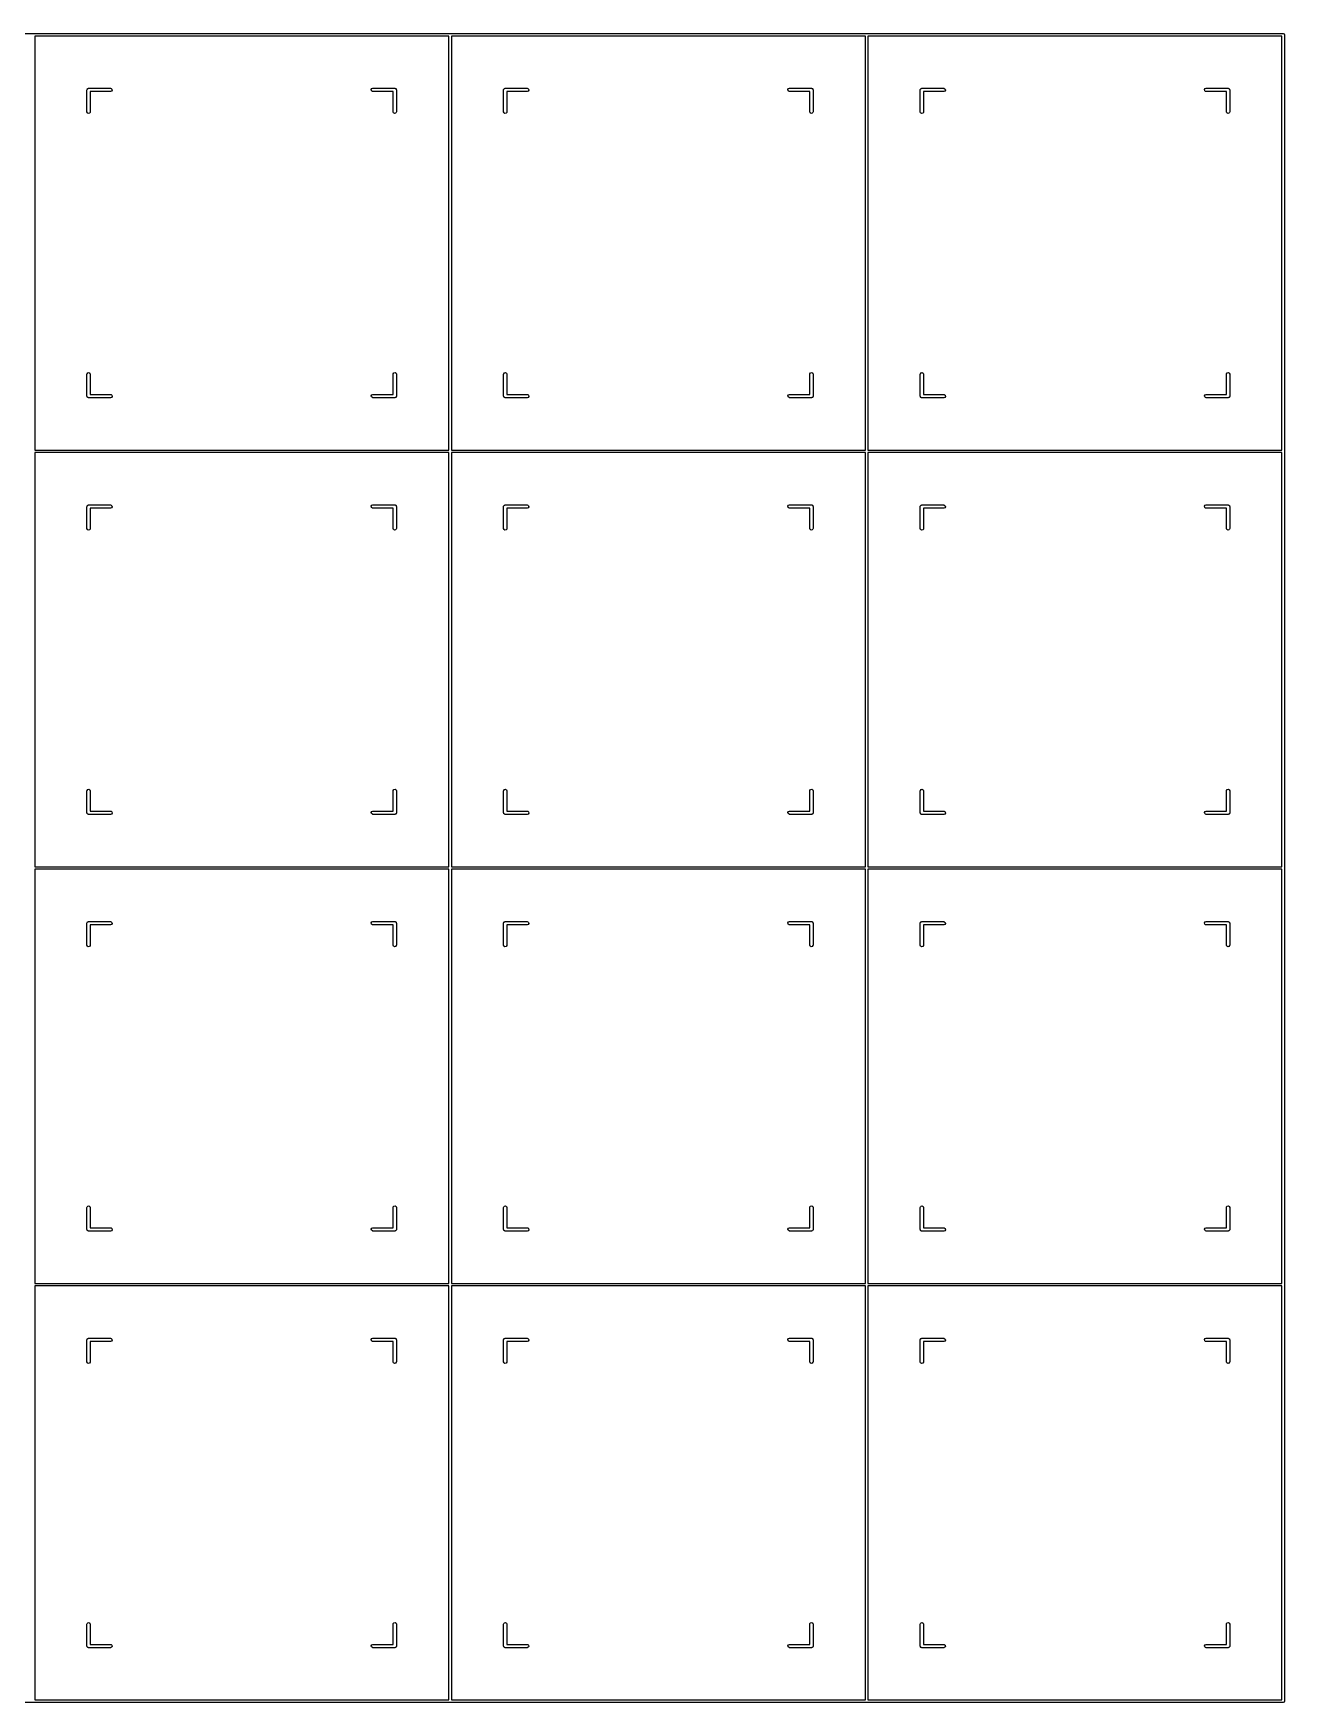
# Model space of a CAD drawing. Extents: x 19 to 252, y -155 to -23.
# Drawn here: x 195.1 to 252.3, y -154.7 to -78.4 of the extents above; entities that cross this region are included whole.
import ezdxf

# ---------------------------------------------------------------- set-up
doc = ezdxf.new("R2010")
doc.units = 0
doc.layers.add('BLACK', color=7, linetype='CONTINUOUS')

msp = doc.modelspace()

# ---------------------------------------------------------------- linework, layer by layer
at = {"layer": 'BLACK', "linetype": 'CONTINUOUS'}
for p, q in [((61.722, -78.426), (252.222, -78.426)), ((195.132, -78.546), (195.132, -97.476)), ((214.062, -78.546), (195.132, -78.546)), ((214.062, -97.476), (214.062, -78.546)), ((214.182, -78.546), (214.182, -97.476)), ((233.112, -78.546), (214.182, -78.546)), ((233.112, -97.476), (233.112, -78.546)), ((233.232, -78.546), (233.232, -97.476)), ((252.162, -78.546), (233.232, -78.546)), ((252.162, -97.476), (252.162, -78.546)), ((252.222, -78.426), (252.264, -78.4436)), ((252.264, -78.4436), (252.282, -78.486)), ((252.282, -78.486), (252.282, -154.686)), ((197.522, -81.011), (197.524, -81.0013)), ((197.522, -82.011), (197.522, -81.011)), ((197.523, -80.998), (197.525, -80.9951)), ((197.524, -81.0013), (197.523, -80.998)), ((197.525, -80.9951), (197.527, -80.9853)), ((197.527, -80.9853), (197.539, -80.9704)), ((197.539, -80.9704), (197.549, -80.9535)), ((197.549, -80.9535), (197.555, -80.9512)), ((197.555, -80.9512), (197.559, -80.946)), ((197.559, -80.946), (197.579, -80.9427)), ((197.579, -80.9427), (197.597, -80.936)), ((197.597, -80.936), (198.597, -80.936)), ((198.597, -81.086), (197.672, -81.086)), ((197.672, -81.086), (197.672, -82.011)), ((198.597, -80.936), (198.623, -80.9405)), ((198.645, -81.0685), (198.597, -81.086)), ((198.623, -80.9405), (198.662, -80.9735)), ((198.671, -81.024), (198.645, -81.0685)), ((198.662, -80.9735), (198.671, -81.024)), ((210.523, -80.998), (210.549, -80.9535)), ((210.532, -81.0485), (210.523, -80.998)), ((210.571, -81.0815), (210.532, -81.0485)), ((210.549, -80.9535), (210.597, -80.936)), ((210.597, -81.086), (210.571, -81.0815)), ((210.597, -80.936), (211.597, -80.936)), ((211.522, -81.086), (210.597, -81.086)), ((211.522, -82.011), (211.522, -81.086)), ((211.597, -80.936), (211.607, -80.9377)), ((211.607, -80.9377), (211.61, -80.9371)), ((211.61, -80.9371), (211.613, -80.9388)), ((211.613, -80.9388), (211.623, -80.9405)), ((211.623, -80.9405), (211.638, -80.953)), ((211.638, -80.953), (211.654, -80.9628)), ((211.654, -80.9628), (211.657, -80.9691)), ((211.657, -80.9691), (211.662, -80.9735)), ((211.662, -80.9735), (211.665, -80.9927)), ((211.665, -80.9927), (211.672, -81.011)), ((211.672, -81.011), (211.672, -82.011)), ((216.572, -81.011), (216.574, -81.0013)), ((216.572, -82.011), (216.572, -81.011)), ((216.573, -80.998), (216.575, -80.9951)), ((216.574, -81.0013), (216.573, -80.998)), ((216.575, -80.9951), (216.577, -80.9853)), ((216.577, -80.9853), (216.589, -80.9704)), ((216.589, -80.9704), (216.599, -80.9535)), ((216.599, -80.9535), (216.605, -80.9512)), ((216.605, -80.9512), (216.609, -80.946)), ((216.609, -80.946), (216.629, -80.9427)), ((216.629, -80.9427), (216.647, -80.936)), ((216.647, -80.936), (217.647, -80.936)), ((217.647, -81.086), (216.722, -81.086)), ((216.722, -81.086), (216.722, -82.011)), ((217.647, -80.936), (217.673, -80.9405)), ((217.695, -81.0685), (217.647, -81.086)), ((217.673, -80.9405), (217.712, -80.9735)), ((217.721, -81.024), (217.695, -81.0685)), ((217.712, -80.9735), (217.721, -81.024)), ((229.573, -80.998), (229.599, -80.9535)), ((229.582, -81.0485), (229.573, -80.998)), ((229.621, -81.0815), (229.582, -81.0485)), ((229.599, -80.9535), (229.647, -80.936)), ((229.647, -81.086), (229.621, -81.0815)), ((229.647, -80.936), (230.647, -80.936)), ((230.572, -81.086), (229.647, -81.086)), ((230.572, -82.011), (230.572, -81.086)), ((230.647, -80.936), (230.657, -80.9377)), ((230.657, -80.9377), (230.66, -80.9371)), ((230.66, -80.9371), (230.663, -80.9388)), ((230.663, -80.9388), (230.673, -80.9405)), ((230.673, -80.9405), (230.688, -80.953)), ((230.688, -80.953), (230.704, -80.9628)), ((230.704, -80.9628), (230.707, -80.9691)), ((230.707, -80.9691), (230.712, -80.9735)), ((230.712, -80.9735), (230.715, -80.9927)), ((230.715, -80.9927), (230.722, -81.011)), ((230.722, -81.011), (230.722, -82.011)), ((235.622, -81.011), (235.624, -81.0013)), ((235.622, -82.011), (235.622, -81.011)), ((235.623, -80.998), (235.625, -80.9951)), ((235.624, -81.0013), (235.623, -80.998)), ((235.625, -80.9951), (235.627, -80.9853)), ((235.627, -80.9853), (235.639, -80.9704)), ((235.639, -80.9704), (235.649, -80.9535)), ((235.649, -80.9535), (235.655, -80.9512)), ((235.655, -80.9512), (235.659, -80.946)), ((235.659, -80.946), (235.679, -80.9427)), ((235.679, -80.9427), (235.697, -80.936)), ((235.697, -80.936), (236.697, -80.936)), ((236.697, -81.086), (235.772, -81.086)), ((235.772, -81.086), (235.772, -82.011)), ((236.697, -80.936), (236.723, -80.9405)), ((236.745, -81.0685), (236.697, -81.086)), ((236.723, -80.9405), (236.762, -80.9735)), ((236.771, -81.024), (236.745, -81.0685)), ((236.762, -80.9735), (236.771, -81.024)), ((248.623, -80.998), (248.649, -80.9535)), ((248.632, -81.0485), (248.623, -80.998)), ((248.671, -81.0815), (248.632, -81.0485)), ((248.649, -80.9535), (248.697, -80.936)), ((248.697, -81.086), (248.671, -81.0815)), ((248.697, -80.936), (249.697, -80.936)), ((249.622, -81.086), (248.697, -81.086)), ((249.622, -82.011), (249.622, -81.086)), ((249.697, -80.936), (249.707, -80.9377)), ((249.707, -80.9377), (249.71, -80.9371)), ((249.71, -80.9371), (249.713, -80.9388)), ((249.713, -80.9388), (249.723, -80.9405)), ((249.723, -80.9405), (249.738, -80.953)), ((249.738, -80.953), (249.754, -80.9628)), ((249.754, -80.9628), (249.757, -80.9691)), ((249.757, -80.9691), (249.762, -80.9735)), ((249.762, -80.9735), (249.765, -80.9927)), ((249.765, -80.9927), (249.772, -81.011)), ((249.772, -81.011), (249.772, -82.011)), ((197.54, -82.0592), (197.522, -82.011)), ((197.584, -82.0849), (197.54, -82.0592)), ((197.635, -82.076), (197.584, -82.0849)), ((197.667, -82.0367), (197.635, -82.076)), ((197.672, -82.011), (197.667, -82.0367)), ((211.54, -82.0592), (211.522, -82.011)), ((211.584, -82.0849), (211.54, -82.0592)), ((211.635, -82.076), (211.584, -82.0849)), ((211.667, -82.0367), (211.635, -82.076)), ((211.672, -82.011), (211.667, -82.0367)), ((216.59, -82.0592), (216.572, -82.011)), ((216.634, -82.0849), (216.59, -82.0592)), ((216.684, -82.076), (216.634, -82.0849)), ((216.717, -82.0367), (216.684, -82.076)), ((216.722, -82.011), (216.717, -82.0367)), ((230.59, -82.0592), (230.572, -82.011)), ((230.634, -82.0849), (230.59, -82.0592)), ((230.684, -82.076), (230.634, -82.0849)), ((230.717, -82.0367), (230.684, -82.076)), ((230.722, -82.011), (230.717, -82.0367)), ((235.64, -82.0592), (235.622, -82.011)), ((235.684, -82.0849), (235.64, -82.0592)), ((235.734, -82.076), (235.684, -82.0849)), ((235.767, -82.0367), (235.734, -82.076)), ((235.772, -82.011), (235.767, -82.0367)), ((249.64, -82.0592), (249.622, -82.011)), ((249.684, -82.0849), (249.64, -82.0592)), ((249.734, -82.076), (249.684, -82.0849)), ((249.767, -82.0367), (249.734, -82.076)), ((249.772, -82.011), (249.767, -82.0367)), ((197.522, -94.011), (197.527, -93.9853)), ((197.522, -95.011), (197.522, -94.011)), ((197.527, -93.9853), (197.559, -93.946)), ((197.559, -93.946), (197.61, -93.9371)), ((197.61, -93.9371), (197.654, -93.9628)), ((197.654, -93.9628), (197.672, -94.011)), ((197.672, -94.011), (197.672, -94.936)), ((211.522, -94.011), (211.527, -93.9853)), ((211.522, -94.936), (211.522, -94.011)), ((211.527, -93.9853), (211.559, -93.946)), ((211.559, -93.946), (211.61, -93.9371)), ((211.61, -93.9371), (211.654, -93.9628)), ((211.654, -93.9628), (211.672, -94.011)), ((211.672, -94.011), (211.672, -95.011)), ((216.572, -94.011), (216.577, -93.9853)), ((216.572, -95.011), (216.572, -94.011)), ((216.577, -93.9853), (216.609, -93.946)), ((216.609, -93.946), (216.66, -93.9371)), ((216.66, -93.9371), (216.704, -93.9628)), ((216.704, -93.9628), (216.722, -94.011)), ((216.722, -94.011), (216.722, -94.936)), ((230.572, -94.011), (230.577, -93.9853)), ((230.572, -94.936), (230.572, -94.011)), ((230.577, -93.9853), (230.609, -93.946)), ((230.609, -93.946), (230.66, -93.9371)), ((230.66, -93.9371), (230.704, -93.9628)), ((230.704, -93.9628), (230.722, -94.011)), ((230.722, -94.011), (230.722, -95.011)), ((235.622, -94.011), (235.627, -93.9853)), ((235.622, -95.011), (235.622, -94.011)), ((235.627, -93.9853), (235.659, -93.946)), ((235.659, -93.946), (235.71, -93.9371)), ((235.71, -93.9371), (235.754, -93.9628)), ((235.754, -93.9628), (235.772, -94.011)), ((235.772, -94.011), (235.772, -94.936)), ((249.622, -94.011), (249.627, -93.9853)), ((249.622, -94.936), (249.622, -94.011)), ((249.627, -93.9853), (249.659, -93.946)), ((249.659, -93.946), (249.71, -93.9371)), ((249.71, -93.9371), (249.754, -93.9628)), ((249.754, -93.9628), (249.772, -94.011)), ((249.772, -94.011), (249.772, -95.011)), ((197.529, -95.0293), (197.522, -95.011)), ((197.532, -95.0485), (197.529, -95.0293)), ((197.537, -95.0528), (197.532, -95.0485)), ((197.54, -95.0592), (197.537, -95.0528)), ((197.556, -95.069), (197.54, -95.0592)), ((197.571, -95.0815), (197.556, -95.069)), ((197.581, -95.0832), (197.571, -95.0815)), ((197.584, -95.0849), (197.581, -95.0832)), ((197.587, -95.0843), (197.584, -95.0849)), ((197.597, -95.086), (197.587, -95.0843)), ((198.597, -95.086), (197.597, -95.086)), ((197.672, -94.936), (198.597, -94.936)), ((198.597, -94.936), (198.623, -94.9405)), ((198.645, -95.0685), (198.597, -95.086)), ((198.623, -94.9405), (198.662, -94.9735)), ((198.671, -95.024), (198.645, -95.0685)), ((198.662, -94.9735), (198.671, -95.024)), ((210.523, -94.998), (210.549, -94.9535)), ((210.532, -95.0485), (210.523, -94.998)), ((210.571, -95.0815), (210.532, -95.0485)), ((210.549, -94.9535), (210.597, -94.936)), ((210.597, -95.086), (210.571, -95.0815)), ((210.597, -94.936), (211.522, -94.936)), ((211.597, -95.086), (210.597, -95.086)), ((211.615, -95.0793), (211.597, -95.086)), ((211.635, -95.076), (211.615, -95.0793)), ((211.639, -95.0708), (211.635, -95.076)), ((211.645, -95.0685), (211.639, -95.0708)), ((211.655, -95.0516), (211.645, -95.0685)), ((211.667, -95.0367), (211.655, -95.0516)), ((211.669, -95.0269), (211.667, -95.0367)), ((211.671, -95.024), (211.669, -95.0269)), ((211.672, -95.011), (211.67, -95.0207)), ((211.67, -95.0207), (211.671, -95.024)), ((216.579, -95.0293), (216.572, -95.011)), ((216.582, -95.0485), (216.579, -95.0293)), ((216.587, -95.0528), (216.582, -95.0485)), ((216.59, -95.0592), (216.587, -95.0528)), ((216.606, -95.069), (216.59, -95.0592)), ((216.621, -95.0815), (216.606, -95.069)), ((216.631, -95.0832), (216.621, -95.0815)), ((216.634, -95.0849), (216.631, -95.0832)), ((216.637, -95.0843), (216.634, -95.0849)), ((216.647, -95.086), (216.637, -95.0843)), ((217.647, -95.086), (216.647, -95.086)), ((216.722, -94.936), (217.647, -94.936)), ((217.647, -94.936), (217.673, -94.9405)), ((217.695, -95.0685), (217.647, -95.086)), ((217.673, -94.9405), (217.712, -94.9735)), ((217.721, -95.024), (217.695, -95.0685)), ((217.712, -94.9735), (217.721, -95.024)), ((229.573, -94.998), (229.599, -94.9535)), ((229.582, -95.0485), (229.573, -94.998)), ((229.621, -95.0815), (229.582, -95.0485)), ((229.599, -94.9535), (229.647, -94.936)), ((229.647, -95.086), (229.621, -95.0815)), ((229.647, -94.936), (230.572, -94.936)), ((230.647, -95.086), (229.647, -95.086)), ((230.665, -95.0793), (230.647, -95.086)), ((230.684, -95.076), (230.665, -95.0793)), ((230.689, -95.0708), (230.684, -95.076)), ((230.695, -95.0685), (230.689, -95.0708)), ((230.705, -95.0516), (230.695, -95.0685)), ((230.717, -95.0367), (230.705, -95.0516)), ((230.719, -95.0269), (230.717, -95.0367)), ((230.721, -95.024), (230.719, -95.0269)), ((230.722, -95.011), (230.72, -95.0207)), ((230.72, -95.0207), (230.721, -95.024)), ((235.629, -95.0293), (235.622, -95.011)), ((235.632, -95.0485), (235.629, -95.0293)), ((235.637, -95.0528), (235.632, -95.0485)), ((235.64, -95.0592), (235.637, -95.0528)), ((235.656, -95.069), (235.64, -95.0592)), ((235.671, -95.0815), (235.656, -95.069)), ((235.681, -95.0832), (235.671, -95.0815)), ((235.684, -95.0849), (235.681, -95.0832)), ((235.687, -95.0843), (235.684, -95.0849)), ((235.697, -95.086), (235.687, -95.0843)), ((236.697, -95.086), (235.697, -95.086)), ((235.772, -94.936), (236.697, -94.936)), ((236.697, -94.936), (236.723, -94.9405)), ((236.745, -95.0685), (236.697, -95.086)), ((236.723, -94.9405), (236.762, -94.9735)), ((236.771, -95.024), (236.745, -95.0685)), ((236.762, -94.9735), (236.771, -95.024)), ((248.623, -94.998), (248.649, -94.9535)), ((248.632, -95.0485), (248.623, -94.998)), ((248.671, -95.0815), (248.632, -95.0485)), ((248.649, -94.9535), (248.697, -94.936)), ((248.697, -95.086), (248.671, -95.0815)), ((248.697, -94.936), (249.622, -94.936)), ((249.697, -95.086), (248.697, -95.086)), ((249.715, -95.0793), (249.697, -95.086)), ((249.734, -95.076), (249.715, -95.0793)), ((249.739, -95.0708), (249.734, -95.076)), ((249.745, -95.0685), (249.739, -95.0708)), ((249.755, -95.0516), (249.745, -95.0685)), ((249.767, -95.0367), (249.755, -95.0516)), ((249.769, -95.0269), (249.767, -95.0367)), ((249.771, -95.024), (249.769, -95.0269)), ((249.772, -95.011), (249.77, -95.0207)), ((249.77, -95.0207), (249.771, -95.024)), ((195.132, -97.476), (214.062, -97.476)), ((195.132, -97.596), (195.132, -116.526)), ((214.062, -97.596), (195.132, -97.596)), ((214.062, -116.526), (214.062, -97.596)), ((214.182, -97.476), (233.112, -97.476)), ((214.182, -97.596), (214.182, -116.526)), ((233.112, -97.596), (214.182, -97.596)), ((233.112, -116.526), (233.112, -97.596)), ((233.232, -97.476), (252.162, -97.476)), ((233.232, -97.596), (233.232, -116.526)), ((252.162, -97.596), (233.232, -97.596)), ((252.162, -116.526), (252.162, -97.596)), ((197.522, -100.061), (197.524, -100.051)), ((197.522, -101.061), (197.522, -100.061)), ((197.523, -100.048), (197.525, -100.045)), ((197.524, -100.051), (197.523, -100.048)), ((197.525, -100.045), (197.527, -100.035)), ((197.527, -100.035), (197.539, -100.02)), ((197.539, -100.02), (197.549, -100.004)), ((197.549, -100.004), (197.555, -100.001)), ((197.555, -100.001), (197.559, -99.996)), ((197.559, -99.996), (197.579, -99.9927)), ((197.579, -99.9927), (197.597, -99.986)), ((197.597, -99.986), (198.597, -99.986)), ((198.597, -100.136), (197.672, -100.136)), ((197.672, -100.136), (197.672, -101.061)), ((198.597, -99.986), (198.623, -99.9905)), ((198.645, -100.118), (198.597, -100.136)), ((198.623, -99.9905), (198.662, -100.023)), ((198.671, -100.074), (198.645, -100.118)), ((198.662, -100.023), (198.671, -100.074)), ((210.523, -100.048), (210.549, -100.004)), ((210.532, -100.099), (210.523, -100.048)), ((210.571, -100.131), (210.532, -100.099)), ((210.549, -100.004), (210.597, -99.986)), ((210.597, -100.136), (210.571, -100.131)), ((210.597, -99.986), (211.597, -99.986)), ((211.522, -100.136), (210.597, -100.136)), ((211.522, -101.061), (211.522, -100.136)), ((211.597, -99.986), (211.607, -99.9877)), ((211.607, -99.9877), (211.61, -99.9871)), ((211.61, -99.9871), (211.613, -99.9888)), ((211.613, -99.9888), (211.623, -99.9905)), ((211.623, -99.9905), (211.638, -100.003)), ((211.638, -100.003), (211.654, -100.013)), ((211.654, -100.013), (211.657, -100.019)), ((211.657, -100.019), (211.662, -100.023)), ((211.662, -100.023), (211.665, -100.043)), ((211.665, -100.043), (211.672, -100.061)), ((211.672, -100.061), (211.672, -101.061)), ((216.572, -100.061), (216.574, -100.051)), ((216.572, -101.061), (216.572, -100.061)), ((216.573, -100.048), (216.575, -100.045)), ((216.574, -100.051), (216.573, -100.048)), ((216.575, -100.045), (216.577, -100.035)), ((216.577, -100.035), (216.589, -100.02)), ((216.589, -100.02), (216.599, -100.004)), ((216.599, -100.004), (216.605, -100.001)), ((216.605, -100.001), (216.61, -99.996)), ((216.61, -99.996), (216.629, -99.9927)), ((216.629, -99.9927), (216.647, -99.986)), ((216.647, -99.986), (217.647, -99.986)), ((217.647, -100.136), (216.722, -100.136)), ((216.722, -100.136), (216.722, -101.061)), ((217.647, -99.986), (217.673, -99.9905)), ((217.695, -100.118), (217.647, -100.136)), ((217.673, -99.9905), (217.712, -100.023)), ((217.721, -100.074), (217.695, -100.118)), ((217.712, -100.023), (217.721, -100.074)), ((229.573, -100.048), (229.599, -100.004)), ((229.582, -100.099), (229.573, -100.048)), ((229.621, -100.131), (229.582, -100.099)), ((229.599, -100.004), (229.647, -99.986)), ((229.647, -100.136), (229.621, -100.131)), ((229.647, -99.986), (230.647, -99.986)), ((230.572, -100.136), (229.647, -100.136)), ((230.572, -101.061), (230.572, -100.136)), ((230.647, -99.986), (230.657, -99.9877)), ((230.657, -99.9877), (230.66, -99.9871)), ((230.66, -99.9871), (230.663, -99.9888)), ((230.663, -99.9888), (230.673, -99.9905)), ((230.673, -99.9905), (230.688, -100.003)), ((230.688, -100.003), (230.704, -100.013)), ((230.704, -100.013), (230.707, -100.019)), ((230.707, -100.019), (230.712, -100.023)), ((230.712, -100.023), (230.715, -100.043)), ((230.715, -100.043), (230.722, -100.061)), ((230.722, -100.061), (230.722, -101.061)), ((235.622, -100.061), (235.624, -100.051)), ((235.622, -101.061), (235.622, -100.061)), ((235.623, -100.048), (235.625, -100.045)), ((235.624, -100.051), (235.623, -100.048)), ((235.625, -100.045), (235.627, -100.035)), ((235.627, -100.035), (235.639, -100.02)), ((235.639, -100.02), (235.649, -100.004)), ((235.649, -100.004), (235.655, -100.001)), ((235.655, -100.001), (235.659, -99.996)), ((235.659, -99.996), (235.679, -99.9927)), ((235.679, -99.9927), (235.697, -99.986)), ((235.697, -99.986), (236.697, -99.986)), ((236.697, -100.136), (235.772, -100.136)), ((235.772, -100.136), (235.772, -101.061)), ((236.697, -99.986), (236.723, -99.9905)), ((236.745, -100.118), (236.697, -100.136)), ((236.723, -99.9905), (236.762, -100.023)), ((236.771, -100.074), (236.745, -100.118)), ((236.762, -100.023), (236.771, -100.074)), ((248.623, -100.048), (248.649, -100.004)), ((248.632, -100.099), (248.623, -100.048)), ((248.671, -100.131), (248.632, -100.099)), ((248.649, -100.004), (248.697, -99.986)), ((248.697, -100.136), (248.671, -100.131)), ((248.697, -99.986), (249.697, -99.986)), ((249.622, -100.136), (248.697, -100.136)), ((249.622, -101.061), (249.622, -100.136)), ((249.697, -99.986), (249.707, -99.9877)), ((249.707, -99.9877), (249.71, -99.9871)), ((249.71, -99.9871), (249.713, -99.9888)), ((249.713, -99.9888), (249.723, -99.9905)), ((249.723, -99.9905), (249.738, -100.003)), ((249.738, -100.003), (249.754, -100.013)), ((249.754, -100.013), (249.757, -100.019)), ((249.757, -100.019), (249.762, -100.023)), ((249.762, -100.023), (249.765, -100.043)), ((249.765, -100.043), (249.772, -100.061)), ((249.772, -100.061), (249.772, -101.061)), ((197.54, -101.109), (197.522, -101.061)), ((197.584, -101.135), (197.54, -101.109)), ((197.634, -101.126), (197.584, -101.135)), ((197.667, -101.087), (197.634, -101.126)), ((197.672, -101.061), (197.667, -101.087)), ((211.54, -101.109), (211.522, -101.061)), ((211.584, -101.135), (211.54, -101.109)), ((211.634, -101.126), (211.584, -101.135)), ((211.667, -101.087), (211.634, -101.126)), ((211.672, -101.061), (211.667, -101.087)), ((216.59, -101.109), (216.572, -101.061)), ((216.634, -101.135), (216.59, -101.109)), ((216.685, -101.126), (216.634, -101.135)), ((216.717, -101.087), (216.685, -101.126)), ((216.722, -101.061), (216.717, -101.087)), ((230.59, -101.109), (230.572, -101.061)), ((230.634, -101.135), (230.59, -101.109)), ((230.685, -101.126), (230.634, -101.135)), ((230.717, -101.087), (230.685, -101.126)), ((230.722, -101.061), (230.717, -101.087)), ((235.64, -101.109), (235.622, -101.061)), ((235.684, -101.135), (235.64, -101.109)), ((235.734, -101.126), (235.684, -101.135)), ((235.767, -101.087), (235.734, -101.126)), ((235.772, -101.061), (235.767, -101.087)), ((249.64, -101.109), (249.622, -101.061)), ((249.684, -101.135), (249.64, -101.109)), ((249.734, -101.126), (249.684, -101.135)), ((249.767, -101.087), (249.734, -101.126)), ((249.772, -101.061), (249.767, -101.087)), ((197.522, -113.061), (197.527, -113.035)), ((197.522, -114.061), (197.522, -113.061)), ((197.527, -113.035), (197.559, -112.996)), ((197.559, -112.996), (197.61, -112.987)), ((197.61, -112.987), (197.654, -113.013)), ((197.654, -113.013), (197.672, -113.061)), ((197.672, -113.061), (197.672, -113.986)), ((211.522, -113.061), (211.527, -113.035)), ((211.522, -113.986), (211.522, -113.061)), ((211.527, -113.035), (211.559, -112.996)), ((211.559, -112.996), (211.61, -112.987)), ((211.61, -112.987), (211.654, -113.013)), ((211.654, -113.013), (211.672, -113.061)), ((211.672, -113.061), (211.672, -114.061)), ((216.572, -113.061), (216.577, -113.035)), ((216.572, -114.061), (216.572, -113.061)), ((216.577, -113.035), (216.61, -112.996)), ((216.61, -112.996), (216.66, -112.987)), ((216.66, -112.987), (216.704, -113.013)), ((216.704, -113.013), (216.722, -113.061)), ((216.722, -113.061), (216.722, -113.986)), ((230.572, -113.061), (230.577, -113.035)), ((230.572, -113.986), (230.572, -113.061)), ((230.577, -113.035), (230.61, -112.996)), ((230.61, -112.996), (230.66, -112.987)), ((230.66, -112.987), (230.704, -113.013)), ((230.704, -113.013), (230.722, -113.061)), ((230.722, -113.061), (230.722, -114.061)), ((235.622, -113.061), (235.627, -113.035)), ((235.622, -114.061), (235.622, -113.061)), ((235.627, -113.035), (235.659, -112.996)), ((235.659, -112.996), (235.71, -112.987)), ((235.71, -112.987), (235.754, -113.013)), ((235.754, -113.013), (235.772, -113.061)), ((235.772, -113.061), (235.772, -113.986)), ((249.622, -113.061), (249.627, -113.035)), ((249.622, -113.986), (249.622, -113.061)), ((249.627, -113.035), (249.659, -112.996)), ((249.659, -112.996), (249.71, -112.987)), ((249.71, -112.987), (249.754, -113.013)), ((249.754, -113.013), (249.772, -113.061)), ((249.772, -113.061), (249.772, -114.061)), ((197.529, -114.079), (197.522, -114.061)), ((197.532, -114.099), (197.529, -114.079)), ((197.537, -114.103), (197.532, -114.099)), ((197.54, -114.109), (197.537, -114.103)), ((197.556, -114.119), (197.54, -114.109)), ((197.571, -114.131), (197.556, -114.119)), ((197.581, -114.133), (197.571, -114.131)), ((197.584, -114.135), (197.581, -114.133)), ((197.587, -114.134), (197.584, -114.135)), ((197.597, -114.136), (197.587, -114.134)), ((198.597, -114.136), (197.597, -114.136)), ((197.672, -113.986), (198.597, -113.986)), ((198.597, -113.986), (198.623, -113.991)), ((198.645, -114.118), (198.597, -114.136)), ((198.623, -113.991), (198.662, -114.023)), ((198.671, -114.074), (198.645, -114.118)), ((198.662, -114.023), (198.671, -114.074)), ((210.523, -114.048), (210.549, -114.004)), ((210.532, -114.099), (210.523, -114.048)), ((210.571, -114.131), (210.532, -114.099)), ((210.549, -114.004), (210.597, -113.986)), ((210.597, -114.136), (210.571, -114.131)), ((210.597, -113.986), (211.522, -113.986)), ((211.597, -114.136), (210.597, -114.136)), ((211.615, -114.129), (211.597, -114.136)), ((211.634, -114.126), (211.615, -114.129)), ((211.639, -114.121), (211.634, -114.126)), ((211.645, -114.118), (211.639, -114.121)), ((211.655, -114.102), (211.645, -114.118)), ((211.667, -114.087), (211.655, -114.102)), ((211.669, -114.077), (211.667, -114.087)), ((211.671, -114.074), (211.669, -114.077)), ((211.672, -114.061), (211.67, -114.071)), ((211.67, -114.071), (211.671, -114.074)), ((216.579, -114.079), (216.572, -114.061)), ((216.582, -114.099), (216.579, -114.079)), ((216.587, -114.103), (216.582, -114.099)), ((216.59, -114.109), (216.587, -114.103)), ((216.606, -114.119), (216.59, -114.109)), ((216.621, -114.131), (216.606, -114.119)), ((216.631, -114.133), (216.621, -114.131)), ((216.634, -114.135), (216.631, -114.133)), ((216.637, -114.134), (216.634, -114.135)), ((216.647, -114.136), (216.637, -114.134)), ((217.647, -114.136), (216.647, -114.136)), ((216.722, -113.986), (217.647, -113.986)), ((217.647, -113.986), (217.673, -113.991)), ((217.695, -114.118), (217.647, -114.136)), ((217.673, -113.991), (217.712, -114.023)), ((217.721, -114.074), (217.695, -114.118)), ((217.712, -114.023), (217.721, -114.074)), ((229.573, -114.048), (229.599, -114.004)), ((229.582, -114.099), (229.573, -114.048)), ((229.621, -114.131), (229.582, -114.099)), ((229.599, -114.004), (229.647, -113.986)), ((229.647, -114.136), (229.621, -114.131)), ((229.647, -113.986), (230.572, -113.986)), ((230.647, -114.136), (229.647, -114.136)), ((230.665, -114.129), (230.647, -114.136)), ((230.685, -114.126), (230.665, -114.129)), ((230.689, -114.121), (230.685, -114.126)), ((230.695, -114.118), (230.689, -114.121)), ((230.705, -114.102), (230.695, -114.118)), ((230.717, -114.087), (230.705, -114.102)), ((230.719, -114.077), (230.717, -114.087)), ((230.721, -114.074), (230.719, -114.077)), ((230.722, -114.061), (230.72, -114.071)), ((230.72, -114.071), (230.721, -114.074)), ((235.629, -114.079), (235.622, -114.061)), ((235.632, -114.099), (235.629, -114.079)), ((235.637, -114.103), (235.632, -114.099)), ((235.64, -114.109), (235.637, -114.103)), ((235.656, -114.119), (235.64, -114.109)), ((235.671, -114.131), (235.656, -114.119)), ((235.681, -114.133), (235.671, -114.131)), ((235.684, -114.135), (235.681, -114.133)), ((235.687, -114.134), (235.684, -114.135)), ((235.697, -114.136), (235.687, -114.134)), ((236.697, -114.136), (235.697, -114.136)), ((235.772, -113.986), (236.697, -113.986)), ((236.697, -113.986), (236.723, -113.991)), ((236.745, -114.118), (236.697, -114.136)), ((236.723, -113.991), (236.762, -114.023)), ((236.771, -114.074), (236.745, -114.118)), ((236.762, -114.023), (236.771, -114.074)), ((248.623, -114.048), (248.649, -114.004)), ((248.632, -114.099), (248.623, -114.048)), ((248.671, -114.131), (248.632, -114.099)), ((248.649, -114.004), (248.697, -113.986)), ((248.697, -114.136), (248.671, -114.131)), ((248.697, -113.986), (249.622, -113.986)), ((249.697, -114.136), (248.697, -114.136)), ((249.715, -114.129), (249.697, -114.136)), ((249.734, -114.126), (249.715, -114.129)), ((249.739, -114.121), (249.734, -114.126)), ((249.745, -114.118), (249.739, -114.121)), ((249.755, -114.102), (249.745, -114.118)), ((249.767, -114.087), (249.755, -114.102)), ((249.769, -114.077), (249.767, -114.087)), ((249.771, -114.074), (249.769, -114.077)), ((249.772, -114.061), (249.77, -114.071)), ((249.77, -114.071), (249.771, -114.074)), ((195.132, -116.526), (214.062, -116.526)), ((195.132, -116.646), (195.132, -135.576)), ((214.062, -116.646), (195.132, -116.646)), ((214.062, -135.576), (214.062, -116.646)), ((214.182, -116.526), (233.112, -116.526)), ((214.182, -116.646), (214.182, -135.576)), ((233.112, -116.646), (214.182, -116.646)), ((233.112, -135.576), (233.112, -116.646)), ((233.232, -116.526), (252.162, -116.526)), ((233.232, -116.646), (233.232, -135.576)), ((252.162, -116.646), (233.232, -116.646)), ((252.162, -135.576), (252.162, -116.646)), ((197.539, -119.07), (197.549, -119.054)), ((197.549, -119.054), (197.555, -119.051)), ((197.555, -119.051), (197.559, -119.046)), ((197.559, -119.046), (197.579, -119.043)), ((197.579, -119.043), (197.597, -119.036)), ((197.597, -119.036), (198.597, -119.036)), ((198.597, -119.036), (198.623, -119.041)), ((198.623, -119.041), (198.662, -119.074)), ((210.523, -119.098), (210.549, -119.054)), ((210.549, -119.054), (210.597, -119.036)), ((210.597, -119.036), (211.597, -119.036)), ((211.597, -119.036), (211.607, -119.038)), ((211.607, -119.038), (211.61, -119.037)), ((211.61, -119.037), (211.613, -119.039)), ((211.613, -119.039), (211.623, -119.041)), ((211.623, -119.041), (211.638, -119.053)), ((211.638, -119.053), (211.654, -119.063)), ((216.589, -119.07), (216.599, -119.054)), ((216.599, -119.054), (216.605, -119.051)), ((216.605, -119.051), (216.609, -119.046)), ((216.609, -119.046), (216.629, -119.043)), ((216.629, -119.043), (216.647, -119.036)), ((216.647, -119.036), (217.647, -119.036)), ((217.647, -119.036), (217.673, -119.041)), ((217.673, -119.041), (217.712, -119.074)), ((229.573, -119.098), (229.599, -119.054)), ((229.599, -119.054), (229.647, -119.036)), ((229.647, -119.036), (230.647, -119.036)), ((230.647, -119.036), (230.657, -119.038)), ((230.657, -119.038), (230.66, -119.037)), ((230.66, -119.037), (230.663, -119.039)), ((230.663, -119.039), (230.673, -119.041)), ((230.673, -119.041), (230.688, -119.053)), ((230.688, -119.053), (230.704, -119.063)), ((235.639, -119.07), (235.649, -119.054)), ((235.649, -119.054), (235.655, -119.051)), ((235.655, -119.051), (235.659, -119.046)), ((235.659, -119.046), (235.679, -119.043)), ((235.679, -119.043), (235.697, -119.036)), ((235.697, -119.036), (236.697, -119.036)), ((236.697, -119.036), (236.723, -119.041)), ((236.723, -119.041), (236.762, -119.073)), ((248.623, -119.098), (248.649, -119.054)), ((248.649, -119.054), (248.697, -119.036)), ((248.697, -119.036), (249.697, -119.036)), ((249.697, -119.036), (249.707, -119.038)), ((249.707, -119.038), (249.71, -119.037)), ((249.71, -119.037), (249.713, -119.039)), ((249.713, -119.039), (249.723, -119.041)), ((249.723, -119.041), (249.738, -119.053)), ((249.738, -119.053), (249.754, -119.063)), ((197.522, -119.111), (197.524, -119.101)), ((197.522, -120.111), (197.522, -119.111)), ((197.523, -119.098), (197.525, -119.095)), ((197.524, -119.101), (197.523, -119.098)), ((197.525, -119.095), (197.527, -119.085)), ((197.527, -119.085), (197.539, -119.07)), ((198.597, -119.186), (197.672, -119.186)), ((197.672, -119.186), (197.672, -120.111)), ((198.645, -119.168), (198.597, -119.186)), ((198.671, -119.124), (198.645, -119.168)), ((198.662, -119.074), (198.671, -119.124)), ((210.532, -119.149), (210.523, -119.098)), ((210.571, -119.181), (210.532, -119.149)), ((210.597, -119.186), (210.571, -119.181)), ((211.522, -119.186), (210.597, -119.186)), ((211.522, -120.111), (211.522, -119.186)), ((211.654, -119.063), (211.657, -119.069)), ((211.657, -119.069), (211.662, -119.074)), ((211.662, -119.074), (211.665, -119.093)), ((211.665, -119.093), (211.672, -119.111)), ((211.672, -119.111), (211.672, -120.111)), ((216.572, -119.111), (216.574, -119.101)), ((216.572, -120.111), (216.572, -119.111)), ((216.573, -119.098), (216.575, -119.095)), ((216.574, -119.101), (216.573, -119.098)), ((216.575, -119.095), (216.577, -119.085)), ((216.577, -119.085), (216.589, -119.07)), ((217.647, -119.186), (216.722, -119.186)), ((216.722, -119.186), (216.722, -120.111)), ((217.695, -119.168), (217.647, -119.186)), ((217.721, -119.124), (217.695, -119.168)), ((217.712, -119.074), (217.721, -119.124)), ((229.582, -119.149), (229.573, -119.098)), ((229.621, -119.181), (229.582, -119.149)), ((229.647, -119.186), (229.621, -119.181)), ((230.572, -119.186), (229.647, -119.186)), ((230.572, -120.111), (230.572, -119.186)), ((230.704, -119.063), (230.707, -119.069)), ((230.707, -119.069), (230.712, -119.074)), ((230.712, -119.074), (230.715, -119.093)), ((230.715, -119.093), (230.722, -119.111)), ((230.722, -119.111), (230.722, -120.111)), ((235.622, -119.111), (235.624, -119.101)), ((235.622, -120.111), (235.622, -119.111)), ((235.623, -119.098), (235.625, -119.095)), ((235.624, -119.101), (235.623, -119.098)), ((235.625, -119.095), (235.627, -119.085)), ((235.627, -119.085), (235.639, -119.07)), ((236.697, -119.186), (235.772, -119.186)), ((235.772, -119.186), (235.772, -120.111)), ((236.745, -119.168), (236.697, -119.186)), ((236.771, -119.124), (236.745, -119.168)), ((236.762, -119.073), (236.771, -119.124)), ((248.632, -119.148), (248.623, -119.098)), ((248.671, -119.181), (248.632, -119.148)), ((248.697, -119.186), (248.671, -119.181)), ((249.622, -119.186), (248.697, -119.186)), ((249.622, -120.111), (249.622, -119.186)), ((249.754, -119.063), (249.757, -119.069)), ((249.757, -119.069), (249.762, -119.073)), ((249.762, -119.073), (249.765, -119.093)), ((249.765, -119.093), (249.772, -119.111)), ((249.772, -119.111), (249.772, -120.111)), ((197.54, -120.159), (197.522, -120.111)), ((197.584, -120.185), (197.54, -120.159)), ((197.635, -120.176), (197.584, -120.185)), ((197.667, -120.137), (197.635, -120.176)), ((197.672, -120.111), (197.667, -120.137)), ((211.54, -120.159), (211.522, -120.111)), ((211.584, -120.185), (211.54, -120.159)), ((211.635, -120.176), (211.584, -120.185)), ((211.667, -120.137), (211.635, -120.176)), ((211.672, -120.111), (211.667, -120.137)), ((216.59, -120.159), (216.572, -120.111)), ((216.634, -120.185), (216.59, -120.159)), ((216.684, -120.176), (216.634, -120.185)), ((216.717, -120.137), (216.684, -120.176)), ((216.722, -120.111), (216.717, -120.137)), ((230.59, -120.159), (230.572, -120.111)), ((230.634, -120.185), (230.59, -120.159)), ((230.684, -120.176), (230.634, -120.185)), ((230.717, -120.137), (230.684, -120.176)), ((230.722, -120.111), (230.717, -120.137)), ((235.64, -120.159), (235.622, -120.111)), ((235.684, -120.185), (235.64, -120.159)), ((235.734, -120.176), (235.684, -120.185)), ((235.767, -120.137), (235.734, -120.176)), ((235.772, -120.111), (235.767, -120.137)), ((249.64, -120.159), (249.622, -120.111)), ((249.684, -120.185), (249.64, -120.159)), ((249.734, -120.176), (249.684, -120.185)), ((249.767, -120.137), (249.734, -120.176)), ((249.772, -120.111), (249.767, -120.137)), ((197.522, -132.111), (197.527, -132.085)), ((197.522, -133.111), (197.522, -132.111)), ((197.527, -132.085), (197.559, -132.046)), ((197.559, -132.046), (197.61, -132.037)), ((197.61, -132.037), (197.654, -132.063)), ((197.654, -132.063), (197.672, -132.111)), ((197.672, -132.111), (197.672, -133.036)), ((211.522, -132.111), (211.527, -132.085)), ((211.522, -133.036), (211.522, -132.111)), ((211.527, -132.085), (211.559, -132.046)), ((211.559, -132.046), (211.61, -132.037)), ((211.61, -132.037), (211.654, -132.063)), ((211.654, -132.063), (211.672, -132.111)), ((211.672, -132.111), (211.672, -133.111)), ((216.572, -132.111), (216.577, -132.085)), ((216.572, -133.111), (216.572, -132.111)), ((216.577, -132.085), (216.609, -132.046)), ((216.609, -132.046), (216.66, -132.037)), ((216.66, -132.037), (216.704, -132.063)), ((216.704, -132.063), (216.722, -132.111)), ((216.722, -132.111), (216.722, -133.036)), ((230.572, -132.111), (230.577, -132.085)), ((230.572, -133.036), (230.572, -132.111)), ((230.577, -132.085), (230.609, -132.046)), ((230.609, -132.046), (230.66, -132.037)), ((230.66, -132.037), (230.704, -132.063)), ((230.704, -132.063), (230.722, -132.111)), ((230.722, -132.111), (230.722, -133.111)), ((235.622, -132.111), (235.627, -132.085)), ((235.622, -133.111), (235.622, -132.111)), ((235.627, -132.085), (235.659, -132.046)), ((235.659, -132.046), (235.71, -132.037)), ((235.71, -132.037), (235.754, -132.063)), ((235.754, -132.063), (235.772, -132.111)), ((235.772, -132.111), (235.772, -133.036)), ((249.622, -132.111), (249.627, -132.085)), ((249.622, -133.036), (249.622, -132.111)), ((249.627, -132.085), (249.659, -132.046)), ((249.659, -132.046), (249.71, -132.037)), ((249.71, -132.037), (249.754, -132.063)), ((249.754, -132.063), (249.772, -132.111)), ((249.772, -132.111), (249.772, -133.111)), ((197.529, -133.129), (197.522, -133.111)), ((197.532, -133.149), (197.529, -133.129)), ((197.537, -133.153), (197.532, -133.149)), ((197.54, -133.159), (197.537, -133.153)), ((197.556, -133.169), (197.54, -133.159)), ((197.571, -133.181), (197.556, -133.169)), ((197.581, -133.183), (197.571, -133.181)), ((197.584, -133.185), (197.581, -133.183)), ((197.587, -133.184), (197.584, -133.185)), ((197.597, -133.186), (197.587, -133.184)), ((198.597, -133.186), (197.597, -133.186)), ((197.672, -133.036), (198.597, -133.036)), ((198.597, -133.036), (198.623, -133.041)), ((198.645, -133.168), (198.597, -133.186)), ((198.623, -133.041), (198.662, -133.074)), ((198.671, -133.124), (198.645, -133.168)), ((198.662, -133.074), (198.671, -133.124)), ((210.523, -133.098), (210.549, -133.054)), ((210.532, -133.149), (210.523, -133.098)), ((210.571, -133.181), (210.532, -133.149)), ((210.549, -133.054), (210.597, -133.036)), ((210.597, -133.186), (210.571, -133.181)), ((210.597, -133.036), (211.522, -133.036)), ((211.597, -133.186), (210.597, -133.186)), ((211.615, -133.179), (211.597, -133.186)), ((211.635, -133.176), (211.615, -133.179)), ((211.639, -133.171), (211.635, -133.176)), ((211.645, -133.168), (211.639, -133.171)), ((211.655, -133.152), (211.645, -133.168)), ((211.667, -133.137), (211.655, -133.152)), ((211.669, -133.127), (211.667, -133.137)), ((211.671, -133.124), (211.669, -133.127)), ((211.672, -133.111), (211.67, -133.121)), ((211.67, -133.121), (211.671, -133.124)), ((216.579, -133.129), (216.572, -133.111)), ((216.582, -133.149), (216.579, -133.129)), ((216.587, -133.153), (216.582, -133.149)), ((216.59, -133.159), (216.587, -133.153)), ((216.606, -133.169), (216.59, -133.159)), ((216.621, -133.181), (216.606, -133.169)), ((216.631, -133.183), (216.621, -133.181)), ((216.634, -133.185), (216.631, -133.183)), ((216.637, -133.184), (216.634, -133.185)), ((216.647, -133.186), (216.637, -133.184)), ((217.647, -133.186), (216.647, -133.186)), ((216.722, -133.036), (217.647, -133.036)), ((217.647, -133.036), (217.673, -133.041)), ((217.695, -133.168), (217.647, -133.186)), ((217.673, -133.041), (217.712, -133.074)), ((217.721, -133.124), (217.695, -133.168)), ((217.712, -133.074), (217.721, -133.124)), ((229.573, -133.098), (229.599, -133.054)), ((229.582, -133.149), (229.573, -133.098)), ((229.621, -133.181), (229.582, -133.149)), ((229.599, -133.054), (229.647, -133.036)), ((229.647, -133.186), (229.621, -133.181)), ((229.647, -133.036), (230.572, -133.036)), ((230.647, -133.186), (229.647, -133.186)), ((230.665, -133.179), (230.647, -133.186)), ((230.684, -133.176), (230.665, -133.179)), ((230.689, -133.171), (230.684, -133.176)), ((230.695, -133.168), (230.689, -133.171)), ((230.705, -133.152), (230.695, -133.168)), ((230.717, -133.137), (230.705, -133.152)), ((230.719, -133.127), (230.717, -133.137)), ((230.721, -133.124), (230.719, -133.127)), ((230.722, -133.111), (230.72, -133.121)), ((230.72, -133.121), (230.721, -133.124)), ((235.629, -133.129), (235.622, -133.111)), ((235.632, -133.148), (235.629, -133.129)), ((235.637, -133.153), (235.632, -133.148)), ((235.64, -133.159), (235.637, -133.153)), ((235.656, -133.169), (235.64, -133.159)), ((235.671, -133.181), (235.656, -133.169)), ((235.681, -133.183), (235.671, -133.181)), ((235.684, -133.185), (235.681, -133.183)), ((235.687, -133.184), (235.684, -133.185)), ((235.697, -133.186), (235.687, -133.184)), ((236.697, -133.186), (235.697, -133.186)), ((235.772, -133.036), (236.697, -133.036)), ((236.697, -133.036), (236.723, -133.041)), ((236.745, -133.168), (236.697, -133.186)), ((236.723, -133.041), (236.762, -133.073)), ((236.771, -133.124), (236.745, -133.168)), ((236.762, -133.073), (236.771, -133.124)), ((248.623, -133.098), (248.649, -133.054)), ((248.632, -133.148), (248.623, -133.098)), ((248.671, -133.181), (248.632, -133.148)), ((248.649, -133.054), (248.697, -133.036)), ((248.697, -133.186), (248.671, -133.181)), ((248.697, -133.036), (249.622, -133.036)), ((249.697, -133.186), (248.697, -133.186)), ((249.715, -133.179), (249.697, -133.186)), ((249.734, -133.176), (249.715, -133.179)), ((249.739, -133.171), (249.734, -133.176)), ((249.745, -133.168), (249.739, -133.171)), ((249.755, -133.152), (249.745, -133.168)), ((249.767, -133.137), (249.755, -133.152)), ((249.769, -133.127), (249.767, -133.137)), ((249.771, -133.124), (249.769, -133.127)), ((249.772, -133.111), (249.77, -133.121)), ((249.77, -133.121), (249.771, -133.124)), ((195.132, -135.576), (214.062, -135.576)), ((195.132, -135.696), (195.132, -154.626)), ((214.062, -135.696), (195.132, -135.696)), ((214.062, -154.626), (214.062, -135.696)), ((214.182, -135.576), (233.112, -135.576)), ((214.182, -135.696), (214.182, -154.626)), ((233.112, -135.696), (214.182, -135.696)), ((233.112, -154.626), (233.112, -135.696)), ((233.232, -135.576), (252.162, -135.576)), ((233.232, -135.696), (233.232, -154.626)), ((252.162, -135.696), (233.232, -135.696)), ((252.162, -154.626), (252.162, -135.696)), ((197.525, -138.145), (197.527, -138.135)), ((197.527, -138.135), (197.539, -138.12)), ((197.539, -138.12), (197.549, -138.104)), ((197.549, -138.104), (197.555, -138.101)), ((197.555, -138.101), (197.559, -138.096)), ((197.559, -138.096), (197.579, -138.093)), ((197.579, -138.093), (197.597, -138.086)), ((197.597, -138.086), (198.597, -138.086)), ((198.597, -138.086), (198.623, -138.091)), ((198.623, -138.091), (198.662, -138.124)), ((198.662, -138.124), (198.671, -138.174)), ((210.523, -138.148), (210.549, -138.104)), ((210.549, -138.104), (210.597, -138.086)), ((210.597, -138.086), (211.597, -138.086)), ((211.597, -138.086), (211.607, -138.088)), ((211.607, -138.088), (211.61, -138.087)), ((211.61, -138.087), (211.613, -138.089)), ((211.613, -138.089), (211.623, -138.091)), ((211.623, -138.091), (211.638, -138.103)), ((211.638, -138.103), (211.654, -138.113)), ((211.654, -138.113), (211.657, -138.119)), ((211.657, -138.119), (211.662, -138.124)), ((211.662, -138.124), (211.665, -138.143)), ((216.575, -138.145), (216.577, -138.135)), ((216.577, -138.135), (216.589, -138.12)), ((216.589, -138.12), (216.599, -138.104)), ((216.599, -138.104), (216.605, -138.101)), ((216.605, -138.101), (216.609, -138.096)), ((216.609, -138.096), (216.629, -138.093)), ((216.629, -138.093), (216.647, -138.086)), ((216.647, -138.086), (217.647, -138.086)), ((217.647, -138.086), (217.673, -138.091)), ((217.673, -138.091), (217.712, -138.124)), ((217.712, -138.124), (217.721, -138.174)), ((229.573, -138.148), (229.599, -138.104)), ((229.599, -138.104), (229.647, -138.086)), ((229.647, -138.086), (230.647, -138.086)), ((230.647, -138.086), (230.657, -138.088)), ((230.657, -138.088), (230.66, -138.087)), ((230.66, -138.087), (230.663, -138.089)), ((230.663, -138.089), (230.673, -138.091)), ((230.673, -138.091), (230.688, -138.103)), ((230.688, -138.103), (230.704, -138.113)), ((230.704, -138.113), (230.707, -138.119)), ((230.707, -138.119), (230.712, -138.124)), ((230.712, -138.124), (230.715, -138.143)), ((235.625, -138.145), (235.627, -138.135)), ((235.627, -138.135), (235.639, -138.12)), ((235.639, -138.12), (235.649, -138.104)), ((235.649, -138.104), (235.655, -138.101)), ((235.655, -138.101), (235.659, -138.096)), ((235.659, -138.096), (235.679, -138.093)), ((235.679, -138.093), (235.697, -138.086)), ((235.697, -138.086), (236.697, -138.086)), ((236.697, -138.086), (236.723, -138.091)), ((236.723, -138.091), (236.762, -138.124)), ((236.762, -138.124), (236.771, -138.174)), ((248.623, -138.148), (248.649, -138.104)), ((248.649, -138.104), (248.697, -138.086)), ((248.697, -138.086), (249.697, -138.086)), ((249.697, -138.086), (249.707, -138.088)), ((249.707, -138.088), (249.71, -138.087)), ((249.71, -138.087), (249.713, -138.089)), ((249.713, -138.089), (249.723, -138.091)), ((249.723, -138.091), (249.738, -138.103)), ((249.738, -138.103), (249.754, -138.113)), ((249.754, -138.113), (249.757, -138.119)), ((249.757, -138.119), (249.762, -138.124)), ((249.762, -138.124), (249.765, -138.143)), ((197.522, -138.161), (197.524, -138.151)), ((197.522, -139.161), (197.522, -138.161)), ((197.523, -138.148), (197.525, -138.145)), ((197.524, -138.151), (197.523, -138.148)), ((198.597, -138.236), (197.672, -138.236)), ((197.672, -138.236), (197.672, -139.161)), ((198.645, -138.218), (198.597, -138.236)), ((198.671, -138.174), (198.645, -138.218)), ((210.532, -138.198), (210.523, -138.148)), ((210.571, -138.231), (210.532, -138.198)), ((210.597, -138.236), (210.571, -138.231)), ((211.522, -138.236), (210.597, -138.236)), ((211.522, -139.161), (211.522, -138.236)), ((211.665, -138.143), (211.672, -138.161)), ((211.672, -138.161), (211.672, -139.161)), ((216.572, -138.161), (216.574, -138.151)), ((216.572, -139.161), (216.572, -138.161)), ((216.573, -138.148), (216.575, -138.145)), ((216.574, -138.151), (216.573, -138.148)), ((217.647, -138.236), (216.722, -138.236)), ((216.722, -138.236), (216.722, -139.161)), ((217.695, -138.218), (217.647, -138.236)), ((217.721, -138.174), (217.695, -138.218)), ((229.582, -138.198), (229.573, -138.148)), ((229.621, -138.231), (229.582, -138.198)), ((229.647, -138.236), (229.621, -138.231)), ((230.572, -138.236), (229.647, -138.236)), ((230.572, -139.161), (230.572, -138.236)), ((230.715, -138.143), (230.722, -138.161)), ((230.722, -138.161), (230.722, -139.161)), ((235.622, -138.161), (235.624, -138.151)), ((235.622, -139.161), (235.622, -138.161)), ((235.623, -138.148), (235.625, -138.145)), ((235.624, -138.151), (235.623, -138.148)), ((236.697, -138.236), (235.772, -138.236)), ((235.772, -138.236), (235.772, -139.161)), ((236.745, -138.218), (236.697, -138.236)), ((236.771, -138.174), (236.745, -138.218)), ((248.632, -138.198), (248.623, -138.148)), ((248.671, -138.231), (248.632, -138.198)), ((248.697, -138.236), (248.671, -138.231)), ((249.622, -138.236), (248.697, -138.236)), ((249.622, -139.161), (249.622, -138.236)), ((249.765, -138.143), (249.772, -138.161)), ((249.772, -138.161), (249.772, -139.161)), ((197.54, -139.209), (197.522, -139.161)), ((197.584, -139.235), (197.54, -139.209)), ((197.635, -139.226), (197.584, -139.235)), ((197.667, -139.187), (197.635, -139.226)), ((197.672, -139.161), (197.667, -139.187)), ((211.54, -139.209), (211.522, -139.161)), ((211.584, -139.235), (211.54, -139.209)), ((211.635, -139.226), (211.584, -139.235)), ((211.667, -139.187), (211.635, -139.226)), ((211.672, -139.161), (211.667, -139.187)), ((216.59, -139.209), (216.572, -139.161)), ((216.634, -139.235), (216.59, -139.209)), ((216.684, -139.226), (216.634, -139.235)), ((216.717, -139.187), (216.684, -139.226)), ((216.722, -139.161), (216.717, -139.187)), ((230.59, -139.209), (230.572, -139.161)), ((230.634, -139.235), (230.59, -139.209)), ((230.684, -139.226), (230.634, -139.235)), ((230.717, -139.187), (230.684, -139.226)), ((230.722, -139.161), (230.717, -139.187)), ((235.64, -139.209), (235.622, -139.161)), ((235.684, -139.235), (235.64, -139.209)), ((235.734, -139.226), (235.684, -139.235)), ((235.767, -139.187), (235.734, -139.226)), ((235.772, -139.161), (235.767, -139.187)), ((249.64, -139.209), (249.622, -139.161)), ((249.684, -139.235), (249.64, -139.209)), ((249.734, -139.226), (249.684, -139.235)), ((249.767, -139.187), (249.734, -139.226)), ((249.772, -139.161), (249.767, -139.187)), ((197.527, -151.135), (197.559, -151.096)), ((197.559, -151.096), (197.61, -151.087)), ((197.61, -151.087), (197.654, -151.113)), ((197.654, -151.113), (197.672, -151.161)), ((211.527, -151.135), (211.559, -151.096)), ((211.559, -151.096), (211.61, -151.087)), ((211.61, -151.087), (211.654, -151.113)), ((211.654, -151.113), (211.672, -151.161)), ((216.577, -151.135), (216.609, -151.096)), ((216.609, -151.096), (216.66, -151.087)), ((216.66, -151.087), (216.704, -151.113)), ((216.704, -151.113), (216.722, -151.161)), ((230.577, -151.135), (230.609, -151.096)), ((230.609, -151.096), (230.66, -151.087)), ((230.66, -151.087), (230.704, -151.113)), ((230.704, -151.113), (230.722, -151.161)), ((235.627, -151.135), (235.659, -151.096)), ((235.659, -151.096), (235.71, -151.087)), ((235.71, -151.087), (235.754, -151.113)), ((235.754, -151.113), (235.772, -151.161)), ((249.627, -151.135), (249.659, -151.096)), ((249.659, -151.096), (249.71, -151.087)), ((249.71, -151.087), (249.754, -151.113)), ((249.754, -151.113), (249.772, -151.161)), ((197.522, -151.161), (197.527, -151.135)), ((197.522, -152.161), (197.522, -151.161)), ((197.672, -151.161), (197.672, -152.086)), ((211.522, -151.161), (211.527, -151.135)), ((211.522, -152.086), (211.522, -151.161)), ((211.672, -151.161), (211.672, -152.161)), ((216.572, -151.161), (216.577, -151.135)), ((216.572, -152.161), (216.572, -151.161)), ((216.722, -151.161), (216.722, -152.086)), ((230.572, -151.161), (230.577, -151.135)), ((230.572, -152.086), (230.572, -151.161)), ((230.722, -151.161), (230.722, -152.161)), ((235.622, -151.161), (235.627, -151.135)), ((235.622, -152.161), (235.622, -151.161)), ((235.772, -151.161), (235.772, -152.086)), ((249.622, -151.161), (249.627, -151.135)), ((249.622, -152.086), (249.622, -151.161)), ((249.772, -151.161), (249.772, -152.161)), ((197.529, -152.179), (197.522, -152.161)), ((197.532, -152.198), (197.529, -152.179)), ((197.537, -152.203), (197.532, -152.198)), ((197.54, -152.209), (197.537, -152.203)), ((197.556, -152.219), (197.54, -152.209)), ((197.571, -152.231), (197.556, -152.219)), ((197.581, -152.233), (197.571, -152.231)), ((197.584, -152.235), (197.581, -152.233)), ((197.587, -152.234), (197.584, -152.235)), ((197.597, -152.236), (197.587, -152.234)), ((198.597, -152.236), (197.597, -152.236)), ((197.672, -152.086), (198.597, -152.086)), ((198.597, -152.086), (198.623, -152.091)), ((198.645, -152.218), (198.597, -152.236)), ((198.623, -152.091), (198.662, -152.124)), ((198.671, -152.174), (198.645, -152.218)), ((198.662, -152.124), (198.671, -152.174)), ((210.523, -152.148), (210.549, -152.104)), ((210.532, -152.198), (210.523, -152.148)), ((210.571, -152.231), (210.532, -152.198)), ((210.549, -152.104), (210.597, -152.086)), ((210.597, -152.236), (210.571, -152.231)), ((210.597, -152.086), (211.522, -152.086)), ((211.597, -152.236), (210.597, -152.236)), ((211.615, -152.229), (211.597, -152.236)), ((211.635, -152.226), (211.615, -152.229)), ((211.639, -152.221), (211.635, -152.226)), ((211.645, -152.218), (211.639, -152.221)), ((211.655, -152.202), (211.645, -152.218)), ((211.667, -152.187), (211.655, -152.202)), ((211.669, -152.177), (211.667, -152.187)), ((211.671, -152.174), (211.669, -152.177)), ((211.672, -152.161), (211.67, -152.171)), ((211.67, -152.171), (211.671, -152.174)), ((216.579, -152.179), (216.572, -152.161)), ((216.582, -152.198), (216.579, -152.179)), ((216.587, -152.203), (216.582, -152.198)), ((216.59, -152.209), (216.587, -152.203)), ((216.606, -152.219), (216.59, -152.209)), ((216.621, -152.231), (216.606, -152.219)), ((216.631, -152.233), (216.621, -152.231)), ((216.634, -152.235), (216.631, -152.233)), ((216.637, -152.234), (216.634, -152.235)), ((216.647, -152.236), (216.637, -152.234)), ((217.647, -152.236), (216.647, -152.236)), ((216.722, -152.086), (217.647, -152.086)), ((217.647, -152.086), (217.673, -152.091)), ((217.695, -152.218), (217.647, -152.236)), ((217.673, -152.091), (217.712, -152.124)), ((217.721, -152.174), (217.695, -152.218)), ((217.712, -152.124), (217.721, -152.174)), ((229.573, -152.148), (229.599, -152.104)), ((229.582, -152.198), (229.573, -152.148)), ((229.621, -152.231), (229.582, -152.198)), ((229.599, -152.104), (229.647, -152.086)), ((229.647, -152.236), (229.621, -152.231)), ((229.647, -152.086), (230.572, -152.086)), ((230.647, -152.236), (229.647, -152.236)), ((230.665, -152.229), (230.647, -152.236)), ((230.684, -152.226), (230.665, -152.229)), ((230.689, -152.221), (230.684, -152.226)), ((230.695, -152.218), (230.689, -152.221)), ((230.705, -152.202), (230.695, -152.218)), ((230.717, -152.187), (230.705, -152.202)), ((230.719, -152.177), (230.717, -152.187)), ((230.721, -152.174), (230.719, -152.177)), ((230.722, -152.161), (230.72, -152.171)), ((230.72, -152.171), (230.721, -152.174)), ((235.629, -152.179), (235.622, -152.161)), ((235.632, -152.198), (235.629, -152.179)), ((235.637, -152.203), (235.632, -152.198)), ((235.64, -152.209), (235.637, -152.203)), ((235.656, -152.219), (235.64, -152.209)), ((235.671, -152.231), (235.656, -152.219)), ((235.681, -152.233), (235.671, -152.231)), ((235.684, -152.235), (235.681, -152.233)), ((235.687, -152.234), (235.684, -152.235)), ((235.697, -152.236), (235.687, -152.234)), ((236.697, -152.236), (235.697, -152.236)), ((235.772, -152.086), (236.697, -152.086)), ((236.697, -152.086), (236.723, -152.091)), ((236.745, -152.218), (236.697, -152.236)), ((236.723, -152.091), (236.762, -152.124)), ((236.771, -152.174), (236.745, -152.218)), ((236.762, -152.124), (236.771, -152.174)), ((248.623, -152.148), (248.649, -152.104)), ((248.632, -152.198), (248.623, -152.148)), ((248.671, -152.231), (248.632, -152.198)), ((248.649, -152.104), (248.697, -152.086)), ((248.697, -152.236), (248.671, -152.231)), ((248.697, -152.086), (249.622, -152.086)), ((249.697, -152.236), (248.697, -152.236)), ((249.715, -152.229), (249.697, -152.236)), ((249.734, -152.226), (249.715, -152.229)), ((249.739, -152.221), (249.734, -152.226)), ((249.745, -152.218), (249.739, -152.221)), ((249.755, -152.202), (249.745, -152.218)), ((249.767, -152.187), (249.755, -152.202)), ((249.769, -152.177), (249.767, -152.187)), ((249.771, -152.174), (249.769, -152.177)), ((249.772, -152.161), (249.77, -152.171)), ((249.77, -152.171), (249.771, -152.174)), ((252.222, -154.746), (61.722, -154.746)), ((195.132, -154.626), (214.062, -154.626)), ((214.182, -154.626), (233.112, -154.626)), ((233.232, -154.626), (252.162, -154.626)), ((252.264, -154.728), (252.222, -154.746)), ((252.282, -154.686), (252.264, -154.728))]:
    msp.add_line(p, q, dxfattribs=at)

doc.saveas('drawing.dxf')
